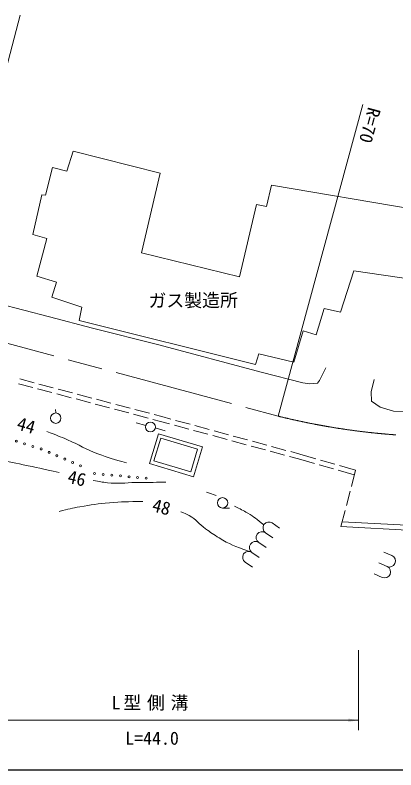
# Model space of a CAD drawing. Units: millimetres, scale not verified. Extents: x 40000 to 680000, y 20000 to 380000.
# Drawn here: x 187466 to 225774, y 205000 to 280998 of the extents above; entities that cross this region are included whole.
import ezdxf
from ezdxf.enums import TextEntityAlignment as Align

# ---------------------------------------------------------------- set-up
doc = ezdxf.new("R2010")
doc.units = ezdxf.units.MM
doc.header["$LTSCALE"] = 1000
doc.linetypes.add('CHAIN', pattern=[18.5, 12, -1.5, 3.5, -1.5])
for name, color, linetype, lineweight in [('M-BMK', 2, 'CHAIN', 13), ('M-STR-HTXT', 7, 'Continuous', 13), ('M-TTL-BAND', 7, 'Continuous', 25), ('M-WORK', 1, 'Continuous', 13)]:
    doc.layers.add(name, color=color, linetype=linetype, lineweight=lineweight)
doc.styles.add('ＭＳ ゴシック', font='')
doc.styles.get('ＭＳ ゴシック').set_extended_font_data('MS Gothic')

# ---------------------------------------------------------------- blocks, each defined once
blk = doc.blocks.new('filled_arrow')
at = {"color": 0, "linetype": 'Continuous', "lineweight": -2}
blk.add_solid([(7.5, 1.25), (0, 0), (7.5, -1.25)], dxfattribs=at)

msp = doc.modelspace()

# ---------------------------------------------------------------- linework, layer by layer
at = {"layer": 'M-BMK'}
msp.add_line((179773, 249797), (213937, 240617), dxfattribs=at)
msp.add_arc((230820, 308550), 70000, 256.04348, 278.38844, dxfattribs=at)
at = {"layer": 'M-STR-HTXT'}
for p, q in [((179773, 249797), (187976, 280998)), ((213937, 240617), (222442, 271999)), ((222000, 217058), (222000, 209000)), ((180460, 210000), (222000, 210000))]:
    msp.add_line(p, q, dxfattribs=at)
at = {"layer": 'M-TTL-BAND'}
msp.add_line((40000, 205000), (579000, 205000), dxfattribs=at)
at = {"layer": 'M-WORK'}
for p, q in [((192673, 265278), (193310, 267291)), ((193310, 267291), (202045, 265093)), ((190513, 262866), (191232, 265641)), ((191232, 265641), (192673, 265278)), ((202045, 265093), (200174, 257057)), ((212768, 261729), (213275, 263876)), ((213275, 263876), (229319, 261140)), ((189243, 258896), (190158, 262916)), ((190158, 262916), (190513, 262866)), ((210047, 254654), (211736, 261935)), ((211736, 261935), (212768, 261729)), ((190649, 258497), (189243, 258896)), ((189644, 254725), (190649, 258497)), ((200174, 257057), (210047, 254654)), ((191619, 254099), (189644, 254725)), ((221532, 255247), (220201, 251083)), ((228226, 254253), (221532, 255247)), ((191150, 252586), (191619, 254099)), ((194193, 251594), (191150, 252586)), ((184404, 252304), (190928, 250630)), ((193918, 250242), (194193, 251594)), ((218573, 251445), (217765, 248802)), ((220201, 251083), (218573, 251445)), ((190928, 250630), (195257, 249486)), ((211657, 245804), (193918, 250242)), ((195257, 249486), (201940, 247814)), ((216430, 249193), (215492, 246043)), ((217765, 248802), (216430, 249193)), ((201940, 247814), (212207, 245040)), ((211970, 246899), (211657, 245804)), ((215492, 246043), (211970, 246899)), ((218079, 244215), (218734, 245498)), ((212207, 245040), (216423, 243967)), ((187926, 244367), (189376, 243982)), ((216423, 243967), (217099, 243888)), ((217880, 243953), (218079, 244215)), ((223582, 244319), (223294, 243062)), ((187794, 243885), (189244, 243500)), ((189727, 243372), (191177, 242987)), ((189860, 243854), (191309, 243469)), ((191793, 243341), (193242, 242956)), ((217099, 243888), (217880, 243953)), ((191660, 242859), (193110, 242474)), ((193726, 242828), (195176, 242443)), ((223294, 243062), (223324, 242115)), ((193593, 242346), (195043, 241961)), ((195526, 241833), (196976, 241448)), ((195659, 242315), (197109, 241930)), ((197592, 241802), (199042, 241417)), ((223324, 242115), (224204, 241517)), ((191549, 240941), (191546, 241291)), ((197459, 241320), (198909, 240935)), ((199525, 241289), (200975, 240904)), ((224204, 241517), (225545, 241123)), ((225545, 241123), (227546, 241042)), ((199392, 240807), (200842, 240422)), ((201326, 240294), (202105, 240087)), ((201458, 240776), (202235, 240569)), ((202235, 240569), (203135, 240325)), ((203617, 240194), (205064, 239800)), ((199652, 239934), (200601, 239664)), ((201573, 239434), (202570, 239141)), ((202105, 240087), (203002, 239843)), ((203485, 239712), (204932, 239318)), ((205547, 239669), (206994, 239275)), ((200994, 235844), (201892, 238843)), ((201892, 238843), (206305, 237523)), ((205415, 239187), (206862, 238793)), ((207345, 238662), (208792, 238268)), ((207477, 239144), (208924, 238751)), ((201437, 236109), (202126, 238401)), ((202126, 238401), (205827, 237289)), ((209275, 238137), (210722, 237744)), ((209407, 238619), (210854, 238226)), ((211337, 238095), (212784, 237701)), ((205827, 237289), (205139, 234997)), ((206305, 237523), (205408, 234523)), ((211204, 237612), (212652, 237219)), ((213267, 237570), (214714, 237176)), ((213134, 237088), (214582, 236694)), ((215064, 236563), (215961, 236319)), ((215197, 237045), (216096, 236801)), ((216096, 236801), (217709, 236336)), ((205408, 234523), (200994, 235844)), ((205139, 234997), (201437, 236109)), ((215961, 236319), (217573, 235855)), ((218053, 235717), (219495, 235302)), ((218190, 236198), (219631, 235783)), ((220112, 235645), (221725, 235180)), ((219975, 235164), (221587, 234700)), ((221725, 235180), (221301, 233546)), ((221175, 233062), (220799, 231610)), ((208344, 231364), (209044, 231369)), ((220673, 231126), (220249, 229492)), ((213340, 229864), (214080, 229352)), ((220377, 229986), (228980, 229511)), ((212657, 228877), (213398, 228365)), ((220249, 229492), (228952, 229012)), ((211975, 227890), (212715, 227378)), ((211292, 226903), (212033, 226391)), ((225371, 226574), (224547, 226937)), ((210610, 225916), (211350, 225404)), ((224887, 225476), (224063, 225839)), ((224402, 224378), (223579, 224741))]:
    msp.add_line(p, q, dxfattribs=at)
for centre, radius in [((191552, 240416), 525), ((201081, 239523), 500), ((187590, 238095), 100), ((188424, 237834), 100), ((189259, 237573), 100), ((190093, 237312), 100), ((190883, 236975), 100), ((191673, 236638), 100), ((192463, 236301), 100), ((193254, 235964), 100), ((194044, 235627), 100), ((195466, 234834), 100), ((196331, 234755), 100), ((197196, 234676), 100), ((198060, 234597), 100), ((198925, 234519), 100), ((199790, 234440), 100), ((200655, 234361), 100), ((208340, 231889), 525)]:
    msp.add_circle(centre, radius, dxfattribs=at)
for centre, start, end in [((212998, 229370), 55.34338, 235.34338), ((212316, 228383), 55.34338, 235.34338), ((211634, 227396), 55.34338, 235.34338), ((210951, 226409), 55.34338, 235.34338), ((225129, 226025), 246.20508, 66.20508), ((224645, 224927), 246.20508, 66.20508)]:
    msp.add_arc(centre, 600, start, end, dxfattribs=at)
for points, knots in [([(190662, 239075), (191668, 238690), (191938, 238579), (192746, 238237), (193954, 237724), (194564, 237281), (195793, 236818), (196895, 236402), (197311, 236286), (198676, 235931)], [0, 0, 0, 0, 1, 1, 1, 2, 2, 2, 3, 3, 3, 3]), ([(169002, 237253), (169769, 237415), (170004, 237446), (170652, 237531), (171890, 237693), (172599, 237695), (173848, 237658), (175581, 237607), (176548, 237487), (178273, 237315), (180088, 237134), (181108, 237050), (182912, 236777), (185025, 236457), (186190, 236167), (188282, 235729), (189695, 235434), (190147, 235337), (191893, 234945)], [0, 0, 0, 0, 1, 1, 1, 2, 2, 2, 3, 3, 3, 4, 4, 4, 5, 5, 5, 6, 6, 6, 6]), ([(195335, 234142), (195983, 234000), (196193, 233976), (196749, 233912), (197855, 233784), (198486, 233919), (199599, 233931), (200785, 233943), (201160, 233950), (202636, 233977)], [0, 0, 0, 0, 1, 1, 1, 2, 2, 2, 3, 3, 3, 3]), ([(191892, 231029), (192883, 231278), (193168, 231340), (193994, 231496), (195138, 231711), (195789, 231784), (196949, 231888), (198255, 232006), (198714, 232004), (200305, 232017)], [0, 0, 0, 0, 1, 1, 1, 2, 2, 2, 3, 3, 3, 3]), ([(209534, 231563), (210174, 231251), (210363, 231150), (210871, 230844), (211536, 230443), (211753, 230262), (212491, 229691)], [0, 0, 0, 0, 1, 1, 1, 2, 2, 2, 2]), ([(204148, 230977), (204534, 230842), (204662, 230773), (204976, 230609), (205706, 230229), (205949, 229768), (206619, 229288), (207146, 228910), (207439, 228694), (207993, 228356), (209075, 227694), (209548, 227558), (210949, 227009)], [0, 0, 0, 0, 1, 1, 1, 2, 2, 2, 3, 3, 3, 4, 4, 4, 4])]:
    msp.add_open_spline(points, degree=3, knots=knots, dxfattribs=at)
msp.add_open_spline([(206737, 232965), (207208, 232791), (207208, 232791), (207680, 232617)], degree=3, dxfattribs=at)

# ---------------------------------------------------------------- block references
at = {"layer": 'M-STR-HTXT', "xscale": 133, "yscale": 133, "rotation": 180}
msp.add_blockref('filled_arrow', (222000, 210000), dxfattribs=at)

# ---------------------------------------------------------------- texts
at = {"layer": 'M-STR-HTXT', "style": 'ＭＳ ゴシック'}
msp.add_text('R=70', height=1320, rotation=254.836, dxfattribs=at).set_placement((223630, 271633), align=Align.MIDDLE_LEFT)
msp.add_text('L=44.0', height=1320, dxfattribs=at).set_placement((201245, 207138), align=Align.BOTTOM_CENTER)
at = {"layer": 'M-STR-HTXT', "insert": (197169, 211693), "char_height": 1320, "attachment_point": 4, "style": 'ＭＳ ゴシック'}
msp.add_mtext('\\T1.32;L型側溝', dxfattribs=at)
at = {"layer": 'M-WORK', "style": 'ＭＳ ゴシック'}
for s, rotation, p in [('ガス製造所', 0.38, (200876, 252245)), ('44', 343.792, (187729, 239945)), ('46', 346.867, (192806, 234571)), ('48', 344.855, (201332, 231715))]:
    msp.add_text(s, height=1320, rotation=rotation, dxfattribs=at).set_placement(p, align=Align.MIDDLE_LEFT)

doc.saveas('drawing.dxf')
